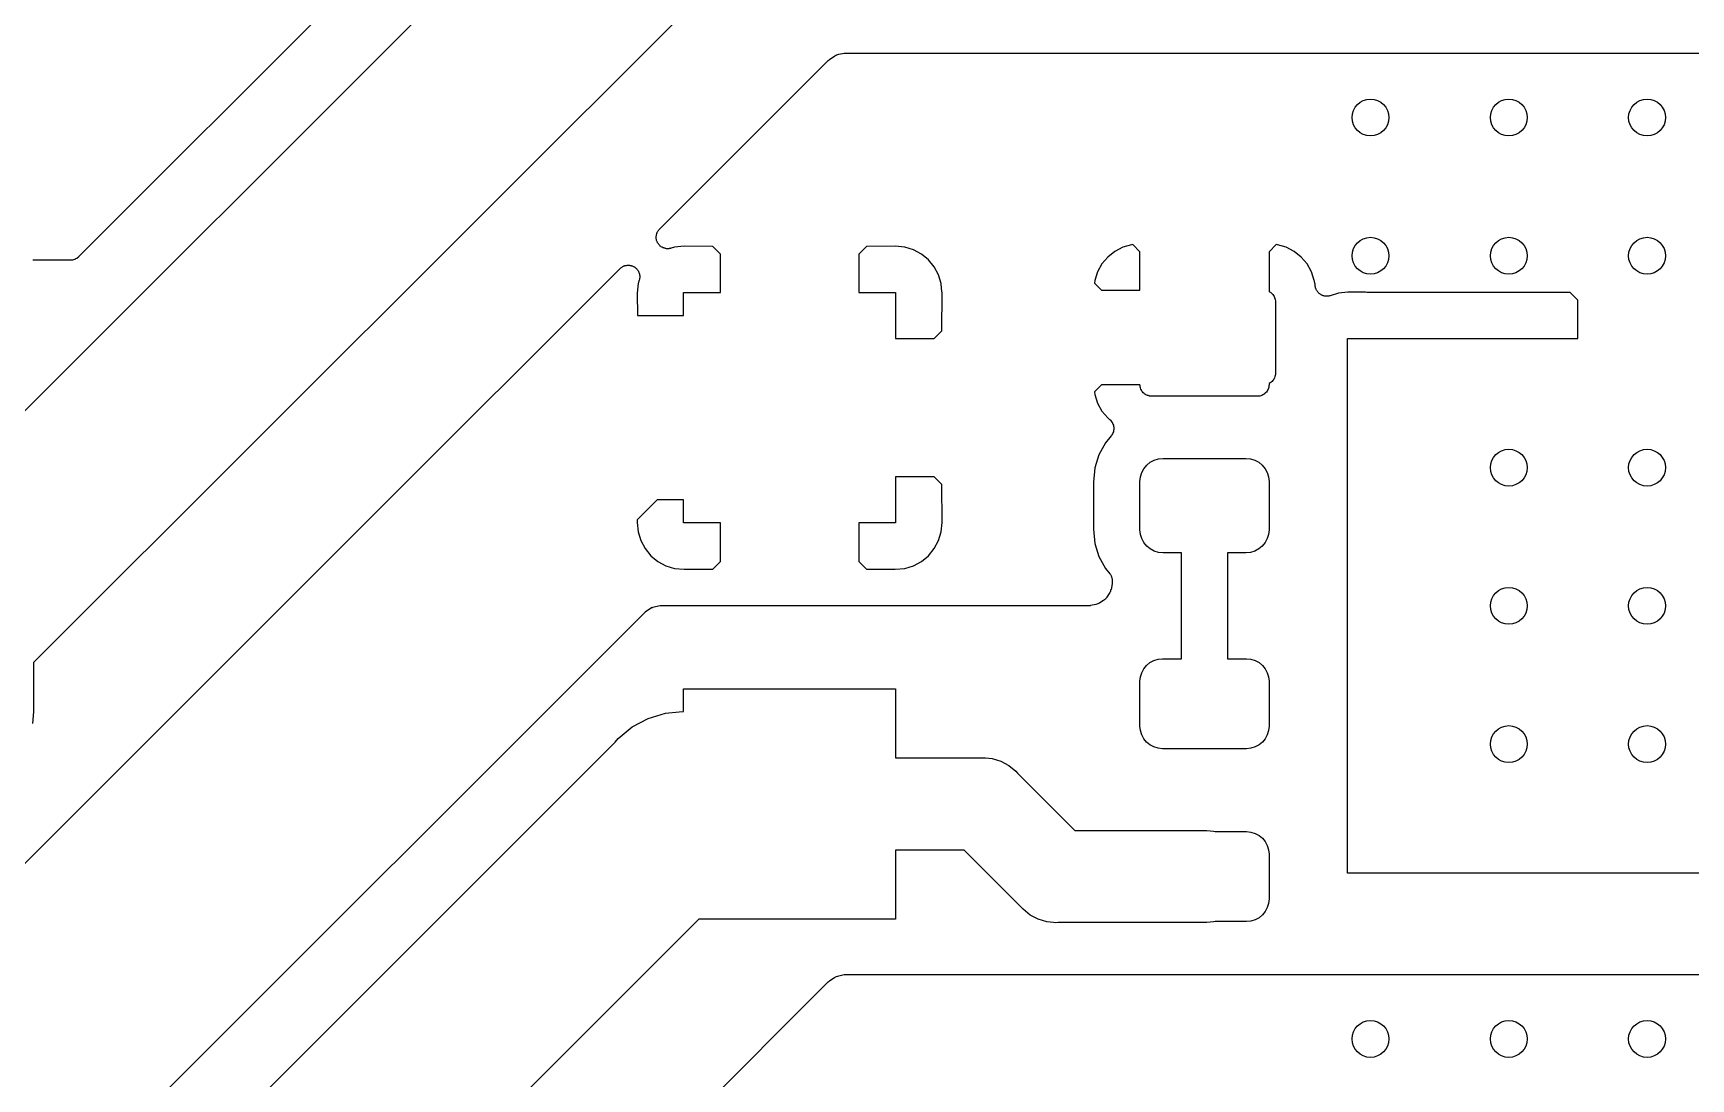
# Model space of a CAD drawing. Extents: x 1.69 to 6.13, y -5.81 to -1.91.
# Drawn here: x 2.138 to 2.845, y -4.415 to -3.968 of the extents above; entities that cross this region are included whole.
import ezdxf

# ---------------------------------------------------------------- set-up
doc = ezdxf.new("R2010")
doc.units = 0
doc.header["$MEASUREMENT"] = 0
doc.layers.add('BLACK', color=7, linetype='CONTINUOUS')

msp = doc.modelspace()

# ---------------------------------------------------------------- linework, layer by layer
at = {"layer": 'BLACK', "linetype": 'CONTINUOUS'}
for p, q in [((2.39852, -3.82195), (2.15695, -4.06352)), ((2.08212, -4.1811), (2.38615, -3.87707)), ((2.42182, -3.95276), (2.1378, -4.23678)), ((2.47784, -3.97899), (2.47981, -3.97767)), ((2.47981, -3.97767), (2.47982, -3.97767)), ((2.47982, -3.97767), (2.47987, -3.97763)), ((2.47982, -3.97767), (2.47982, -3.97767)), ((2.47982, -3.97767), (2.47982, -3.97767)), ((2.47987, -3.97763), (2.48027, -3.97743)), ((2.48027, -3.97743), (2.48067, -3.97721)), ((2.48067, -3.97721), (2.4807, -3.97721)), ((2.4807, -3.97721), (2.48072, -3.97719)), ((2.48072, -3.97719), (2.48116, -3.97707)), ((2.48116, -3.97707), (2.48159, -3.97694)), ((2.48159, -3.97694), (2.48392, -3.97647)), ((2.48392, -3.97647), (2.48398, -3.97646)), ((2.48392, -3.97647), (2.48392, -3.97647)), ((2.48392, -3.97647), (2.48392, -3.97647)), ((2.48392, -3.97647), (2.48392, -3.97647)), ((2.48398, -3.97646), (2.48443, -3.97642)), ((2.48443, -3.97642), (2.48488, -3.97638)), ((2.48488, -3.97638), (2.9818, -3.97638)), ((2.40509, -4.05161), (2.47709, -3.9796)), ((2.47709, -3.9796), (2.47714, -3.97956)), ((2.47714, -3.97956), (2.47749, -3.97928)), ((2.47749, -3.97928), (2.47784, -3.97899)), ((2.40365, -4.05507), (2.40367, -4.05482)), ((2.40367, -4.0553), (2.40365, -4.05507)), ((2.40367, -4.05458), (2.40372, -4.05435)), ((2.40367, -4.05482), (2.40367, -4.05458)), ((2.40367, -4.05554), (2.40367, -4.0553)), ((2.40371, -4.05578), (2.40367, -4.05554)), ((2.40374, -4.05602), (2.40371, -4.05578)), ((2.40372, -4.05435), (2.40374, -4.05411)), ((2.40374, -4.05411), (2.40381, -4.05388)), ((2.4038, -4.05625), (2.40374, -4.05602)), ((2.40381, -4.05388), (2.40386, -4.05364)), ((2.40386, -4.05364), (2.40395, -4.05342)), ((2.40395, -4.05342), (2.40402, -4.05319)), ((2.40402, -4.05319), (2.40414, -4.05298)), ((2.40414, -4.05298), (2.40424, -4.05275)), ((2.40424, -4.05275), (2.40437, -4.05256)), ((2.40437, -4.05256), (2.40448, -4.05235)), ((2.40448, -4.05235), (2.40463, -4.05216)), ((2.40463, -4.05216), (2.40477, -4.05195)), ((2.40477, -4.05195), (2.40494, -4.05179)), ((2.40494, -4.05179), (2.40509, -4.05161)), ((2.40385, -4.05648), (2.4038, -4.05625)), ((2.40394, -4.05671), (2.40385, -4.05648)), ((2.40401, -4.05694), (2.40394, -4.05671)), ((2.40412, -4.05715), (2.40401, -4.05694)), ((2.40421, -4.05737), (2.40412, -4.05715)), ((2.40434, -4.05758), (2.40421, -4.05737)), ((2.40446, -4.05779), (2.40434, -4.05758)), ((2.40461, -4.05798), (2.40446, -4.05779)), ((2.40474, -4.05817), (2.40461, -4.05798)), ((2.40491, -4.05835), (2.40474, -4.05817)), ((2.40506, -4.05854), (2.40491, -4.05835)), ((2.40524, -4.05869), (2.40506, -4.05854)), ((2.40541, -4.05886), (2.40524, -4.05869)), ((2.40561, -4.059), (2.40541, -4.05886)), ((2.4058, -4.05916), (2.40561, -4.059)), ((2.40601, -4.05927), (2.4058, -4.05916)), ((2.4062, -4.0594), (2.40601, -4.05927)), ((2.40643, -4.0595), (2.4062, -4.0594)), ((2.40664, -4.05962), (2.40643, -4.0595)), ((2.40687, -4.05969), (2.40664, -4.05962)), ((2.40709, -4.05978), (2.40687, -4.05969)), ((2.40733, -4.05983), (2.40709, -4.05978)), ((2.40756, -4.0599), (2.40733, -4.05983)), ((2.40779, -4.05993), (2.40756, -4.0599)), ((2.40802, -4.05998), (2.40779, -4.05993)), ((2.40827, -4.05998), (2.40802, -4.05998)), ((2.40852, -4.06001), (2.40827, -4.05998)), ((2.40875, -4.05999), (2.40852, -4.06001)), ((2.40899, -4.05999), (2.40875, -4.05999)), ((2.40923, -4.05994), (2.40899, -4.05999)), ((2.40947, -4.05992), (2.40923, -4.05994)), ((2.4097, -4.05986), (2.40947, -4.05992)), ((2.40993, -4.05981), (2.4097, -4.05986)), ((2.41, -4.05979), (2.40993, -4.05981)), ((2.4115, -4.05934), (2.41, -4.05979)), ((2.41558, -4.05894), (2.4115, -4.05934)), ((2.42782, -4.05904), (2.41558, -4.05894)), ((2.4311, -4.06232), (2.42782, -4.05904)), ((2.4311, -4.07874), (2.4311, -4.06232)), ((2.49344, -4.05904), (2.49016, -4.06232)), ((2.49016, -4.06232), (2.49016, -4.07874)), ((2.50568, -4.05894), (2.49344, -4.05904)), ((2.50976, -4.05934), (2.50568, -4.05894)), ((2.51348, -4.06047), (2.50976, -4.05934)), ((2.51689, -4.06229), (2.51348, -4.06047)), ((2.51989, -4.06475), (2.51689, -4.06229)), ((2.5995, -4.06114), (2.59647, -4.06356)), ((2.60295, -4.05937), (2.5995, -4.06114)), ((2.60669, -4.05829), (2.60295, -4.05937)), ((2.60715, -4.05825), (2.60669, -4.05829)), ((2.61024, -4.06134), (2.60715, -4.05825)), ((2.61024, -4.07776), (2.61024, -4.06134)), ((2.66844, -4.05825), (2.66535, -4.06134)), ((2.66535, -4.06134), (2.66535, -4.07828)), ((2.6689, -4.05829), (2.66844, -4.05825)), ((2.67264, -4.05937), (2.6689, -4.05829)), ((2.67609, -4.06114), (2.67264, -4.05937)), ((2.67912, -4.06356), (2.67609, -4.06114)), ((2.15347, -4.06496), (2.13741, -4.06496)), ((2.15393, -4.06492), (2.15347, -4.06496)), ((2.15438, -4.06488), (2.15393, -4.06492)), ((2.1544, -4.06487), (2.15438, -4.06488)), ((2.15443, -4.06487), (2.1544, -4.06487)), ((2.15486, -4.06474), (2.15443, -4.06487)), ((2.1553, -4.06461), (2.15486, -4.06474)), ((2.15532, -4.0646), (2.1553, -4.06461)), ((2.15535, -4.06459), (2.15532, -4.0646)), ((2.15575, -4.06438), (2.15535, -4.06459)), ((2.15615, -4.06417), (2.15575, -4.06438)), ((2.15617, -4.06415), (2.15615, -4.06417)), ((2.1562, -4.06414), (2.15617, -4.06415)), ((2.15655, -4.06385), (2.1562, -4.06414)), ((2.1569, -4.06357), (2.15655, -4.06385)), ((2.15694, -4.06353), (2.1569, -4.06357)), ((2.15695, -4.06352), (2.15694, -4.06353)), ((2.15694, -4.06353), (2.15694, -4.06353)), ((2.15694, -4.06353), (2.15694, -4.06353)), ((2.28301, -4.17368), (2.38822, -4.06847)), ((2.38822, -4.06847), (2.38827, -4.06842)), ((2.38827, -4.06842), (2.38845, -4.06828)), ((2.38845, -4.06828), (2.38862, -4.06811)), ((2.38862, -4.06811), (2.38883, -4.06798)), ((2.38883, -4.06798), (2.38902, -4.06783)), ((2.38902, -4.06783), (2.38923, -4.06772)), ((2.38923, -4.06772), (2.38943, -4.06759)), ((2.38943, -4.06759), (2.38965, -4.0675)), ((2.38965, -4.0675), (2.38987, -4.06738)), ((2.38987, -4.06738), (2.3901, -4.06732)), ((2.3901, -4.06732), (2.39032, -4.06723)), ((2.39032, -4.06723), (2.39056, -4.06718)), ((2.39056, -4.06718), (2.39079, -4.06712)), ((2.39079, -4.06712), (2.39103, -4.0671)), ((2.39103, -4.0671), (2.39126, -4.06705)), ((2.39126, -4.06705), (2.39151, -4.06705)), ((2.39151, -4.06705), (2.39175, -4.06703)), ((2.39175, -4.06703), (2.39199, -4.06706)), ((2.39199, -4.06706), (2.39222, -4.06706)), ((2.39222, -4.06706), (2.39246, -4.06711)), ((2.39246, -4.06711), (2.39271, -4.06714)), ((2.39271, -4.06714), (2.39293, -4.06721)), ((2.39293, -4.06721), (2.39316, -4.06725)), ((2.39316, -4.06725), (2.39339, -4.06735)), ((2.39339, -4.06735), (2.39362, -4.06742)), ((2.39362, -4.06742), (2.39383, -4.06754)), ((2.39383, -4.06754), (2.39405, -4.06763)), ((2.39405, -4.06763), (2.39425, -4.06776)), ((2.39425, -4.06776), (2.39447, -4.06788)), ((2.39447, -4.06788), (2.39465, -4.06803)), ((2.39465, -4.06803), (2.39484, -4.06817)), ((2.39484, -4.06817), (2.39501, -4.06834)), ((2.39501, -4.06834), (2.3952, -4.0685)), ((2.3952, -4.0685), (2.39535, -4.06868)), ((2.39535, -4.06868), (2.39552, -4.06885)), ((2.39552, -4.06885), (2.39565, -4.06905)), ((2.39565, -4.06905), (2.39581, -4.06924)), ((2.39581, -4.06924), (2.39592, -4.06945)), ((2.39592, -4.06945), (2.39605, -4.06965)), ((2.39605, -4.06965), (2.39614, -4.06988)), ((2.39614, -4.06988), (2.39626, -4.07009)), ((2.39626, -4.07009), (2.39632, -4.07032)), ((2.52235, -4.06775), (2.51989, -4.06475)), ((2.52418, -4.07117), (2.52235, -4.06775)), ((2.59208, -4.06991), (2.5909, -4.07359)), ((2.59396, -4.06651), (2.59208, -4.06991)), ((2.59647, -4.06356), (2.59396, -4.06651)), ((2.68163, -4.06651), (2.67912, -4.06356)), ((2.68351, -4.06991), (2.68163, -4.06651)), ((2.68469, -4.07359), (2.68351, -4.06991)), ((2.39595, -4.07488), (2.39555, -4.07897)), ((2.39641, -4.07338), (2.39595, -4.07488)), ((2.39632, -4.07032), (2.39641, -4.07054)), ((2.39641, -4.07054), (2.39646, -4.07078)), ((2.39646, -4.07315), (2.39641, -4.07338)), ((2.39646, -4.07078), (2.39653, -4.07101)), ((2.39652, -4.07293), (2.39646, -4.07315)), ((2.39655, -4.07268), (2.39652, -4.07293)), ((2.39653, -4.07101), (2.39655, -4.07125)), ((2.39655, -4.07125), (2.3966, -4.07148)), ((2.3966, -4.07244), (2.39655, -4.07268)), ((2.3966, -4.07148), (2.3966, -4.07172)), ((2.3966, -4.07172), (2.39662, -4.07197)), ((2.39662, -4.07197), (2.3966, -4.0722)), ((2.3966, -4.0722), (2.3966, -4.07244)), ((2.52531, -4.07488), (2.52418, -4.07117)), ((2.52552, -4.07701), (2.52531, -4.07488)), ((2.52571, -4.07897), (2.52552, -4.07701)), ((2.5909, -4.07359), (2.59078, -4.07471)), ((2.59078, -4.07471), (2.59382, -4.07776)), ((2.68472, -4.07386), (2.68469, -4.07359)), ((2.68476, -4.07405), (2.68472, -4.07386)), ((2.68478, -4.07425), (2.68476, -4.07405)), ((2.68486, -4.07452), (2.68478, -4.07425)), ((2.68492, -4.0748), (2.68486, -4.07452)), ((2.68499, -4.07498), (2.68492, -4.0748)), ((2.68504, -4.07514), (2.68499, -4.07498)), ((2.68504, -4.0754), (2.68504, -4.07514)), ((2.68506, -4.07562), (2.68504, -4.0754)), ((2.68506, -4.07585), (2.68506, -4.07562)), ((2.68511, -4.0761), (2.68506, -4.07585)), ((2.68513, -4.07635), (2.68511, -4.0761)), ((2.6852, -4.07657), (2.68513, -4.07635)), ((2.68524, -4.07679), (2.6852, -4.07657)), ((2.68534, -4.07703), (2.68524, -4.07679)), ((2.68541, -4.07727), (2.68534, -4.07703)), ((2.68552, -4.07747), (2.68541, -4.07727)), ((2.39555, -4.07897), (2.39561, -4.08858)), ((2.41535, -4.08858), (2.41535, -4.07874)), ((2.41535, -4.07874), (2.4311, -4.07874)), ((2.49016, -4.07874), (2.50591, -4.07874)), ((2.50591, -4.07874), (2.50591, -4.09843)), ((2.5256, -4.09514), (2.52571, -4.07897)), ((2.59382, -4.07776), (2.61024, -4.07776)), ((2.66535, -4.07828), (2.66553, -4.07838)), ((2.66553, -4.07838), (2.66594, -4.0786)), ((2.66594, -4.0786), (2.66595, -4.07861)), ((2.66595, -4.07861), (2.66597, -4.07862)), ((2.66597, -4.07862), (2.66632, -4.07891)), ((2.66632, -4.07891), (2.66668, -4.07921)), ((2.66668, -4.07921), (2.66669, -4.07922)), ((2.66669, -4.07922), (2.66671, -4.07923)), ((2.66671, -4.07923), (2.667, -4.0796)), ((2.667, -4.0796), (2.66729, -4.07995)), ((2.66729, -4.07995), (2.6673, -4.07997)), ((2.6673, -4.07997), (2.66731, -4.07998)), ((2.66731, -4.07998), (2.66752, -4.08039)), ((2.66752, -4.08039), (2.66774, -4.0808)), ((2.66774, -4.0808), (2.66774, -4.08082)), ((2.66774, -4.08082), (2.66775, -4.08083)), ((2.66775, -4.08083), (2.66788, -4.08128)), ((2.66788, -4.08128), (2.66802, -4.08172)), ((2.66802, -4.08172), (2.66802, -4.08174)), ((2.66802, -4.08174), (2.66802, -4.08176)), ((2.66802, -4.08176), (2.66807, -4.08222)), ((2.66807, -4.08222), (2.66811, -4.08268)), ((2.66811, -4.08268), (2.66811, -4.11319)), ((2.6856, -4.07768), (2.68552, -4.07747)), ((2.68574, -4.0779), (2.6856, -4.07768)), ((2.68586, -4.07812), (2.68574, -4.0779)), ((2.686, -4.0783), (2.68586, -4.07812)), ((2.68613, -4.07849), (2.686, -4.0783)), ((2.68631, -4.07867), (2.68613, -4.07849)), ((2.68647, -4.07887), (2.68631, -4.07867)), ((2.68664, -4.07901), (2.68647, -4.07887)), ((2.6868, -4.07917), (2.68664, -4.07901)), ((2.68701, -4.07932), (2.6868, -4.07917)), ((2.68721, -4.07948), (2.68701, -4.07932)), ((2.68741, -4.07959), (2.68721, -4.07948)), ((2.6876, -4.07971), (2.68741, -4.07959)), ((2.68783, -4.07981), (2.6876, -4.07971)), ((2.68805, -4.07994), (2.68783, -4.07981)), ((2.68827, -4.08), (2.68805, -4.07994)), ((2.68848, -4.08009), (2.68827, -4.08)), ((2.68873, -4.08014), (2.68848, -4.08009)), ((2.68897, -4.08022), (2.68873, -4.08014)), ((2.6892, -4.08024), (2.68897, -4.08022)), ((2.68942, -4.08029), (2.6892, -4.08024)), ((2.68967, -4.08029), (2.68942, -4.08029)), ((2.68993, -4.08032), (2.68967, -4.08029)), ((2.69015, -4.0803), (2.68993, -4.08032)), ((2.69038, -4.0803), (2.69015, -4.0803)), ((2.69063, -4.08026), (2.69038, -4.0803)), ((2.69088, -4.08023), (2.69063, -4.08026)), ((2.6911, -4.08017), (2.69088, -4.08023)), ((2.69132, -4.08013), (2.6911, -4.08017)), ((2.69139, -4.08011), (2.69132, -4.08013)), ((2.69496, -4.07902), (2.69139, -4.08011)), ((2.69906, -4.07862), (2.69496, -4.07902)), ((2.70656, -4.07863), (2.69906, -4.07862)), ((2.70711, -4.07874), (2.70656, -4.07863)), ((2.71021, -4.07874), (2.70711, -4.07874)), ((2.71074, -4.07864), (2.71021, -4.07874)), ((2.76598, -4.0787), (2.71074, -4.07864)), ((2.76617, -4.07874), (2.76598, -4.0787)), ((2.76927, -4.07874), (2.76617, -4.07874)), ((2.76943, -4.07871), (2.76927, -4.07874)), ((2.79397, -4.07874), (2.76943, -4.07871)), ((2.79724, -4.08201), (2.79397, -4.07874)), ((2.79724, -4.09843), (2.79724, -4.08201)), ((2.39561, -4.08858), (2.41535, -4.08858)), ((2.50591, -4.09843), (2.52232, -4.09843)), ((2.52232, -4.09843), (2.5256, -4.09514)), ((2.69882, -4.32677), (2.69882, -4.09843)), ((2.69882, -4.09843), (2.79724, -4.09843)), ((2.59382, -4.11811), (2.59078, -4.12115)), ((2.61024, -4.11811), (2.59382, -4.11811)), ((2.61028, -4.11857), (2.61024, -4.11811)), ((2.61032, -4.11903), (2.61028, -4.11857)), ((2.61033, -4.11905), (2.61032, -4.11903)), ((2.61033, -4.11907), (2.61033, -4.11905)), ((2.61046, -4.11951), (2.61033, -4.11907)), ((2.61059, -4.11995), (2.61046, -4.11951)), ((2.66511, -4.11957), (2.66497, -4.12002)), ((2.66525, -4.11913), (2.66511, -4.11957)), ((2.6653, -4.11864), (2.66525, -4.1191)), ((2.66525, -4.1191), (2.66525, -4.11912)), ((2.66525, -4.11912), (2.66525, -4.11913)), ((2.66535, -4.11818), (2.6653, -4.11864)), ((2.66547, -4.11752), (2.66535, -4.11758)), ((2.66535, -4.11758), (2.66535, -4.11811)), ((2.66535, -4.11811), (2.66535, -4.11814)), ((2.66535, -4.11814), (2.66535, -4.11814)), ((2.66535, -4.11814), (2.66535, -4.11815)), ((2.66535, -4.11815), (2.66535, -4.11818)), ((2.66588, -4.11731), (2.66547, -4.11752)), ((2.6659, -4.1173), (2.66588, -4.11731)), ((2.66591, -4.11729), (2.6659, -4.1173)), ((2.66627, -4.117), (2.66591, -4.11729)), ((2.66663, -4.11671), (2.66627, -4.117)), ((2.66664, -4.11669), (2.66663, -4.11671)), ((2.66666, -4.11668), (2.66664, -4.11669)), ((2.66695, -4.11632), (2.66666, -4.11668)), ((2.66725, -4.11597), (2.66695, -4.11632)), ((2.66726, -4.11595), (2.66725, -4.11597)), ((2.66727, -4.11594), (2.66726, -4.11595)), ((2.66749, -4.11553), (2.66727, -4.11594)), ((2.66771, -4.11513), (2.66749, -4.11553)), ((2.66772, -4.11511), (2.66771, -4.11513)), ((2.66773, -4.1151), (2.66772, -4.11511)), ((2.66786, -4.11465), (2.66773, -4.1151)), ((2.668, -4.11421), (2.66786, -4.11465)), ((2.66801, -4.11418), (2.668, -4.1142)), ((2.668, -4.1142), (2.668, -4.11421)), ((2.66806, -4.11372), (2.66801, -4.11418)), ((2.66811, -4.11326), (2.66806, -4.11372)), ((2.66811, -4.11319), (2.66811, -4.11322)), ((2.66811, -4.11322), (2.66811, -4.11322)), ((2.66811, -4.11322), (2.66811, -4.11322)), ((2.66811, -4.11322), (2.66811, -4.11326)), ((2.59078, -4.12115), (2.5909, -4.12228)), ((2.5909, -4.12228), (2.59208, -4.12596)), ((2.59208, -4.12596), (2.59396, -4.12935)), ((2.6106, -4.11997), (2.61059, -4.11995)), ((2.61061, -4.11999), (2.6106, -4.11997)), ((2.61082, -4.12039), (2.61061, -4.11999)), ((2.61104, -4.1208), (2.61082, -4.12039)), ((2.61105, -4.12082), (2.61104, -4.1208)), ((2.61106, -4.12083), (2.61105, -4.12082)), ((2.61135, -4.12119), (2.61106, -4.12083)), ((2.61164, -4.12155), (2.61135, -4.12119)), ((2.61165, -4.12156), (2.61164, -4.12155)), ((2.61167, -4.12158), (2.61165, -4.12156)), ((2.61202, -4.12187), (2.61167, -4.12158)), ((2.61238, -4.12217), (2.61202, -4.12187)), ((2.61239, -4.12218), (2.61238, -4.12217)), ((2.61241, -4.12219), (2.61239, -4.12218)), ((2.61281, -4.12241), (2.61241, -4.12219)), ((2.61322, -4.12263), (2.61281, -4.12241)), ((2.61324, -4.12264), (2.61322, -4.12263)), ((2.61325, -4.12265), (2.61324, -4.12264)), ((2.61369, -4.12278), (2.61325, -4.12265)), ((2.61413, -4.12292), (2.61369, -4.12278)), ((2.61415, -4.12293), (2.61413, -4.12292)), ((2.61417, -4.12293), (2.61415, -4.12293)), ((2.61463, -4.12298), (2.61417, -4.12293)), ((2.61509, -4.12303), (2.61463, -4.12298)), ((2.61512, -4.12303), (2.61509, -4.12303)), ((2.61516, -4.12303), (2.61512, -4.12303)), ((2.61512, -4.12303), (2.61512, -4.12303)), ((2.61512, -4.12303), (2.61512, -4.12303)), ((2.66043, -4.12303), (2.61516, -4.12303)), ((2.66089, -4.12299), (2.66043, -4.12303)), ((2.66136, -4.12294), (2.66089, -4.12299)), ((2.66137, -4.12294), (2.66136, -4.12294)), ((2.66139, -4.12294), (2.66137, -4.12294)), ((2.66183, -4.1228), (2.66139, -4.12294)), ((2.66228, -4.12267), (2.66183, -4.1228)), ((2.66229, -4.12267), (2.66228, -4.12267)), ((2.66231, -4.12266), (2.66229, -4.12267)), ((2.66272, -4.12244), (2.66231, -4.12266)), ((2.66313, -4.12223), (2.66272, -4.12244)), ((2.66314, -4.12222), (2.66313, -4.12223)), ((2.66316, -4.12221), (2.66314, -4.12222)), ((2.66351, -4.12192), (2.66316, -4.12221)), ((2.66388, -4.12163), (2.66351, -4.12192)), ((2.66389, -4.12161), (2.66388, -4.12163)), ((2.6639, -4.1216), (2.66389, -4.12161)), ((2.6642, -4.12125), (2.6639, -4.1216)), ((2.66449, -4.12089), (2.6642, -4.12125)), ((2.6645, -4.12088), (2.66449, -4.12089)), ((2.66451, -4.12086), (2.6645, -4.12088)), ((2.66473, -4.12045), (2.66451, -4.12086)), ((2.66496, -4.12005), (2.66473, -4.12045)), ((2.66497, -4.12002), (2.66496, -4.12003)), ((2.66496, -4.12003), (2.66496, -4.12005)), ((2.59396, -4.12935), (2.59647, -4.13231)), ((2.59647, -4.13231), (2.59724, -4.13293)), ((2.59724, -4.13293), (2.5973, -4.13297)), ((2.5973, -4.13297), (2.59731, -4.13299)), ((2.59731, -4.13299), (2.59733, -4.133)), ((2.59733, -4.133), (2.59765, -4.13332)), ((2.59765, -4.13332), (2.59798, -4.13365)), ((2.59798, -4.13365), (2.59799, -4.13367)), ((2.59799, -4.13367), (2.598, -4.13368)), ((2.598, -4.13368), (2.59826, -4.13406)), ((2.59798, -4.1399), (2.59545, -4.14299)), ((2.598, -4.13988), (2.59798, -4.1399)), ((2.59801, -4.13987), (2.598, -4.13988)), ((2.59826, -4.13948), (2.59801, -4.13987)), ((2.59826, -4.13406), (2.59851, -4.13445)), ((2.59852, -4.1391), (2.59826, -4.13948)), ((2.59851, -4.13445), (2.59852, -4.13447)), ((2.59852, -4.13447), (2.59853, -4.13448)), ((2.59853, -4.13908), (2.59852, -4.1391)), ((2.59853, -4.13448), (2.5987, -4.1349)), ((2.59854, -4.13907), (2.59853, -4.13908)), ((2.59871, -4.13864), (2.59854, -4.13907)), ((2.5987, -4.1349), (2.59888, -4.13533)), ((2.59889, -4.13822), (2.59871, -4.13864)), ((2.59888, -4.13533), (2.59889, -4.13535)), ((2.59889, -4.13535), (2.5989, -4.13537)), ((2.5989, -4.13818), (2.59889, -4.1382)), ((2.59889, -4.1382), (2.59889, -4.13822)), ((2.5989, -4.13537), (2.59898, -4.13582)), ((2.59899, -4.13772), (2.5989, -4.13818)), ((2.59898, -4.13582), (2.59907, -4.13627)), ((2.59908, -4.13727), (2.59899, -4.13772)), ((2.59907, -4.13627), (2.59907, -4.13629)), ((2.59907, -4.13629), (2.59908, -4.13631)), ((2.59908, -4.13631), (2.59908, -4.13677)), ((2.59908, -4.13677), (2.59908, -4.13723)), ((2.59908, -4.13723), (2.59908, -4.13725)), ((2.59908, -4.13725), (2.59908, -4.13727)), ((2.59545, -4.14299), (2.59271, -4.14811)), ((2.59103, -4.15367), (2.59043, -4.15969)), ((2.59271, -4.14811), (2.59103, -4.15367)), ((2.61099, -4.15568), (2.61189, -4.15398)), ((2.61189, -4.15398), (2.61312, -4.15249)), ((2.61312, -4.15249), (2.61461, -4.15127)), ((2.61461, -4.15127), (2.61631, -4.15036)), ((2.61631, -4.15036), (2.61816, -4.1498)), ((2.61816, -4.1498), (2.62008, -4.14961)), ((2.62008, -4.14961), (2.65551, -4.14961)), ((2.65551, -4.14961), (2.65743, -4.1498)), ((2.65743, -4.1498), (2.65928, -4.15036)), ((2.65928, -4.15036), (2.66098, -4.15127)), ((2.66098, -4.15127), (2.66247, -4.15249)), ((2.66247, -4.15249), (2.6637, -4.15398)), ((2.6637, -4.15398), (2.66461, -4.15568)), ((2.50591, -4.15748), (2.50591, -4.17717)), ((2.52232, -4.15748), (2.50591, -4.15748)), ((2.5256, -4.16076), (2.52232, -4.15748)), ((2.52571, -4.17694), (2.5256, -4.16076)), ((2.59043, -4.15969), (2.59043, -4.17988)), ((2.61024, -4.15945), (2.61043, -4.15753)), ((2.61024, -4.18012), (2.61024, -4.15945)), ((2.61043, -4.15753), (2.61099, -4.15568)), ((2.66461, -4.15568), (2.66517, -4.15753)), ((2.66517, -4.15753), (2.66535, -4.15945)), ((2.66535, -4.15945), (2.66535, -4.18012)), ((2.4041, -4.16732), (2.39556, -4.17587)), ((2.41535, -4.16732), (2.4041, -4.16732)), ((2.41535, -4.17717), (2.41535, -4.16732)), ((2.12904, -4.32765), (2.28301, -4.17369)), ((2.28301, -4.17369), (2.28301, -4.17368)), ((2.39556, -4.17587), (2.39555, -4.17694)), ((2.39555, -4.17694), (2.39595, -4.18102)), ((2.39595, -4.18102), (2.39708, -4.18473)), ((2.4311, -4.17717), (2.41535, -4.17717)), ((2.4311, -4.19358), (2.4311, -4.17717)), ((2.50591, -4.17717), (2.49016, -4.17717)), ((2.49016, -4.17717), (2.49016, -4.19358)), ((2.52418, -4.18473), (2.52531, -4.18102)), ((2.52531, -4.18102), (2.52571, -4.17694)), ((2.59043, -4.17988), (2.59103, -4.1859)), ((2.61043, -4.18204), (2.61024, -4.18012)), ((2.61099, -4.18388), (2.61043, -4.18204)), ((2.66517, -4.18204), (2.66461, -4.18388)), ((2.66535, -4.18012), (2.66517, -4.18204)), ((2.39708, -4.18473), (2.39891, -4.18815)), ((2.39891, -4.18815), (2.40137, -4.19115)), ((2.51989, -4.19115), (2.52235, -4.18815)), ((2.52235, -4.18815), (2.52418, -4.18473)), ((2.59103, -4.1859), (2.59271, -4.19145)), ((2.61189, -4.18559), (2.61099, -4.18388)), ((2.61312, -4.18708), (2.61189, -4.18559)), ((2.61461, -4.1883), (2.61312, -4.18708)), ((2.61631, -4.18921), (2.61461, -4.1883)), ((2.61816, -4.18977), (2.61631, -4.18921)), ((2.62008, -4.18996), (2.61816, -4.18977)), ((2.62795, -4.18996), (2.62008, -4.18996)), ((2.62795, -4.23524), (2.62795, -4.18996)), ((2.65551, -4.18996), (2.64764, -4.18996)), ((2.64764, -4.18996), (2.64764, -4.23524)), ((2.65743, -4.18977), (2.65551, -4.18996)), ((2.65928, -4.18921), (2.65743, -4.18977)), ((2.66098, -4.1883), (2.65928, -4.18921)), ((2.66247, -4.18708), (2.66098, -4.1883)), ((2.6637, -4.18559), (2.66247, -4.18708)), ((2.66461, -4.18388), (2.6637, -4.18559)), ((2.40137, -4.19115), (2.40436, -4.19361)), ((2.40436, -4.19361), (2.40778, -4.19544)), ((2.40778, -4.19544), (2.4115, -4.19657)), ((2.4115, -4.19657), (2.41558, -4.19697)), ((2.41558, -4.19697), (2.42782, -4.19687)), ((2.42782, -4.19687), (2.4311, -4.19358)), ((2.49016, -4.19358), (2.49344, -4.19687)), ((2.49344, -4.19687), (2.50568, -4.19697)), ((2.50568, -4.19697), (2.50976, -4.19657)), ((2.50976, -4.19657), (2.51348, -4.19544)), ((2.51348, -4.19544), (2.51689, -4.19361)), ((2.51689, -4.19361), (2.51989, -4.19115)), ((2.59271, -4.19145), (2.59545, -4.19658)), ((2.59545, -4.19658), (2.59731, -4.19884)), ((2.59731, -4.19884), (2.59735, -4.1989)), ((2.59735, -4.1989), (2.59747, -4.19907)), ((2.59747, -4.19907), (2.5976, -4.19924)), ((2.5976, -4.19924), (2.59773, -4.19948)), ((2.59773, -4.19948), (2.59787, -4.1997)), ((2.59787, -4.1997), (2.59795, -4.1999)), ((2.59833, -4.20323), (2.59787, -4.20556)), ((2.59795, -4.1999), (2.59805, -4.20009)), ((2.59805, -4.20009), (2.59813, -4.20034)), ((2.59813, -4.20034), (2.59823, -4.20059)), ((2.59823, -4.20059), (2.59827, -4.2008)), ((2.59827, -4.2008), (2.59833, -4.20101)), ((2.59833, -4.20101), (2.59836, -4.20127)), ((2.59837, -4.20279), (2.59833, -4.20323)), ((2.59836, -4.20127), (2.59841, -4.20154)), ((2.59842, -4.20234), (2.59837, -4.20279)), ((2.59841, -4.20154), (2.5984, -4.20175)), ((2.5984, -4.20175), (2.59843, -4.20196)), ((2.59843, -4.20228), (2.59842, -4.20234)), ((2.59843, -4.20196), (2.59843, -4.20227)), ((2.59843, -4.20227), (2.59843, -4.20228)), ((2.59843, -4.20228), (2.59843, -4.20228)), ((2.59843, -4.20228), (2.59843, -4.20228)), ((2.59225, -4.21178), (2.59182, -4.21191)), ((2.59228, -4.21177), (2.59225, -4.21178)), ((2.59231, -4.21176), (2.59228, -4.21177)), ((2.59271, -4.21155), (2.59231, -4.21176)), ((2.59311, -4.21134), (2.59271, -4.21155)), ((2.59316, -4.21131), (2.59311, -4.21134)), ((2.59473, -4.21026), (2.59316, -4.21131)), ((2.59316, -4.21131), (2.59316, -4.21131)), ((2.59316, -4.21131), (2.59316, -4.21131)), ((2.59316, -4.21131), (2.59316, -4.21131)), ((2.59508, -4.20997), (2.59473, -4.21026)), ((2.59543, -4.20969), (2.59508, -4.20997)), ((2.59545, -4.20967), (2.59543, -4.20969)), ((2.59547, -4.20965), (2.59545, -4.20967)), ((2.59576, -4.2093), (2.59547, -4.20965)), ((2.59605, -4.20896), (2.59576, -4.2093)), ((2.59608, -4.20891), (2.59605, -4.20896)), ((2.59609, -4.2089), (2.59608, -4.20891)), ((2.59608, -4.20891), (2.59608, -4.20891)), ((2.59608, -4.20891), (2.59608, -4.20891)), ((2.59713, -4.20734), (2.59609, -4.2089)), ((2.59734, -4.20694), (2.59713, -4.20734)), ((2.59756, -4.20654), (2.59734, -4.20694)), ((2.59757, -4.20652), (2.59756, -4.20654)), ((2.59759, -4.20649), (2.59757, -4.20652)), ((2.59772, -4.20606), (2.59759, -4.20649)), ((2.59785, -4.20563), (2.59772, -4.20606)), ((2.59787, -4.20557), (2.59785, -4.20563)), ((2.59787, -4.20556), (2.59787, -4.20557)), ((2.59787, -4.20557), (2.59787, -4.20557)), ((2.59787, -4.20557), (2.59787, -4.20557)), ((2.39852, -4.21565), (2.15695, -4.45722)), ((2.39889, -4.21535), (2.39852, -4.21565)), ((2.40168, -4.21348), (2.39889, -4.21535)), ((2.40189, -4.21337), (2.40168, -4.21348)), ((2.40212, -4.2133), (2.40189, -4.21337)), ((2.40541, -4.21265), (2.40212, -4.2133)), ((2.40589, -4.2126), (2.40541, -4.21265)), ((2.5881, -4.2126), (2.40589, -4.2126)), ((2.58854, -4.21255), (2.5881, -4.2126)), ((2.58899, -4.21252), (2.58854, -4.21255)), ((2.58905, -4.2125), (2.58899, -4.21252)), ((2.58906, -4.2125), (2.58905, -4.2125)), ((2.58905, -4.2125), (2.58905, -4.2125)), ((2.58905, -4.2125), (2.58905, -4.2125)), ((2.59139, -4.21204), (2.58906, -4.2125)), ((2.59182, -4.21191), (2.59139, -4.21204)), ((2.1378, -4.23678), (2.1378, -4.25787)), ((2.61097, -4.24116), (2.61185, -4.2395)), ((2.61185, -4.2395), (2.61305, -4.23805)), ((2.61305, -4.23805), (2.6145, -4.23685)), ((2.6145, -4.23685), (2.61616, -4.23597)), ((2.61616, -4.23597), (2.61796, -4.23542)), ((2.61796, -4.23542), (2.61983, -4.23524)), ((2.61983, -4.23524), (2.62795, -4.23524)), ((2.64764, -4.23524), (2.65576, -4.23524)), ((2.65576, -4.23524), (2.65763, -4.23542)), ((2.65763, -4.23542), (2.65943, -4.23597)), ((2.65943, -4.23597), (2.66109, -4.23685)), ((2.66109, -4.23685), (2.66254, -4.23805)), ((2.66254, -4.23805), (2.66374, -4.2395)), ((2.66374, -4.2395), (2.66462, -4.24116)), ((2.61024, -4.24483), (2.61042, -4.24296)), ((2.61024, -4.26403), (2.61024, -4.24483)), ((2.61042, -4.24296), (2.61097, -4.24116)), ((2.66462, -4.24116), (2.66517, -4.24296)), ((2.66517, -4.24296), (2.66535, -4.24483)), ((2.66535, -4.24483), (2.66535, -4.26403)), ((2.41535, -4.25768), (2.41535, -4.24803)), ((2.41535, -4.24803), (2.50591, -4.24803)), ((2.50591, -4.24803), (2.50591, -4.27756)), ((2.1378, -4.25787), (2.1373, -4.26287)), ((2.39338, -4.26435), (2.40022, -4.26069)), ((2.40022, -4.26069), (2.40764, -4.25844)), ((2.40764, -4.25844), (2.41342, -4.25787)), ((2.41342, -4.25787), (2.41535, -4.25768)), ((2.41342, -4.25787), (2.41342, -4.25787)), ((2.41535, -4.25768), (2.41535, -4.25768)), ((2.38738, -4.26927), (2.39338, -4.26435)), ((2.61042, -4.2659), (2.61024, -4.26403)), ((2.61097, -4.2677), (2.61042, -4.2659)), ((2.61185, -4.26936), (2.61097, -4.2677)), ((2.66462, -4.2677), (2.66374, -4.26936)), ((2.66517, -4.2659), (2.66462, -4.2677)), ((2.66535, -4.26403), (2.66517, -4.2659)), ((2.08212, -4.5748), (2.38615, -4.27077)), ((2.38615, -4.27077), (2.38738, -4.26927)), ((2.61305, -4.27081), (2.61185, -4.26936)), ((2.6145, -4.272), (2.61305, -4.27081)), ((2.61616, -4.27289), (2.6145, -4.272)), ((2.61796, -4.27344), (2.61616, -4.27289)), ((2.61983, -4.27362), (2.61796, -4.27344)), ((2.65576, -4.27362), (2.61983, -4.27362)), ((2.65763, -4.27344), (2.65576, -4.27362)), ((2.65943, -4.27289), (2.65763, -4.27344)), ((2.66109, -4.272), (2.65943, -4.27289)), ((2.66254, -4.27081), (2.66109, -4.272)), ((2.66374, -4.26936), (2.66254, -4.27081)), ((2.50591, -4.27756), (2.54234, -4.27756)), ((2.54234, -4.27756), (2.54331, -4.27746)), ((2.54331, -4.27746), (2.54427, -4.27756)), ((2.54427, -4.27756), (2.54717, -4.27784)), ((2.54717, -4.27784), (2.55088, -4.27897)), ((2.55088, -4.27897), (2.5543, -4.2808)), ((2.5543, -4.2808), (2.55729, -4.28326)), ((2.55729, -4.28326), (2.55791, -4.28401)), ((2.55791, -4.28401), (2.58246, -4.30856)), ((2.58246, -4.30856), (2.63876, -4.30856)), ((2.63876, -4.30856), (2.64165, -4.30885)), ((2.64165, -4.30885), (2.64234, -4.30906)), ((2.64234, -4.30906), (2.65576, -4.30906)), ((2.65576, -4.30906), (2.65763, -4.30924)), ((2.65763, -4.30924), (2.65943, -4.30979)), ((2.65943, -4.30979), (2.66109, -4.31067)), ((2.66109, -4.31067), (2.66254, -4.31187)), ((2.53515, -4.31693), (2.50591, -4.31693)), ((2.50591, -4.31693), (2.50591, -4.34646)), ((2.55971, -4.34148), (2.53515, -4.31693)), ((2.66254, -4.31187), (2.66374, -4.31332)), ((2.66374, -4.31332), (2.66462, -4.31498)), ((2.66462, -4.31498), (2.66517, -4.31678)), ((2.66517, -4.31678), (2.66535, -4.31865)), ((2.66535, -4.31865), (2.66535, -4.33784)), ((2.95472, -4.32677), (2.69882, -4.32677)), ((2.66535, -4.33784), (2.66517, -4.33972)), ((2.56032, -4.34223), (2.55971, -4.34148)), ((2.56332, -4.34469), (2.56032, -4.34223)), ((2.56674, -4.34652), (2.56332, -4.34469)), ((2.66109, -4.34582), (2.65943, -4.34671)), ((2.66254, -4.34463), (2.66109, -4.34582)), ((2.66374, -4.34318), (2.66254, -4.34463)), ((2.66462, -4.34152), (2.66374, -4.34318)), ((2.66517, -4.33972), (2.66462, -4.34152)), ((2.42182, -4.34646), (2.1378, -4.63048)), ((2.50591, -4.34646), (2.42182, -4.34646)), ((2.57045, -4.34765), (2.56674, -4.34652)), ((2.57334, -4.34793), (2.57045, -4.34765)), ((2.57431, -4.34803), (2.57334, -4.34793)), ((2.57334, -4.34793), (2.57334, -4.34793)), ((2.57528, -4.34793), (2.57431, -4.34803)), ((2.63876, -4.34793), (2.57528, -4.34793)), ((2.64165, -4.34765), (2.63876, -4.34793)), ((2.64234, -4.34744), (2.64165, -4.34765)), ((2.65576, -4.34744), (2.64234, -4.34744)), ((2.65763, -4.34726), (2.65576, -4.34744)), ((2.65943, -4.34671), (2.65763, -4.34726)), ((2.40509, -4.44531), (2.47709, -4.3733)), ((2.47709, -4.3733), (2.47714, -4.37326)), ((2.47714, -4.37326), (2.47749, -4.37298)), ((2.47749, -4.37298), (2.47784, -4.37269)), ((2.47784, -4.37269), (2.47981, -4.37137)), ((2.47981, -4.37137), (2.47982, -4.37137)), ((2.47982, -4.37137), (2.47987, -4.37133)), ((2.47982, -4.37137), (2.47982, -4.37137)), ((2.47982, -4.37137), (2.47982, -4.37137)), ((2.47987, -4.37133), (2.48027, -4.37113)), ((2.48027, -4.37113), (2.48067, -4.37092)), ((2.48067, -4.37092), (2.4807, -4.37091)), ((2.4807, -4.37091), (2.48072, -4.37089)), ((2.48072, -4.37089), (2.48116, -4.37077)), ((2.48116, -4.37077), (2.48159, -4.37064)), ((2.48159, -4.37064), (2.48392, -4.37017)), ((2.48392, -4.37017), (2.48398, -4.37016)), ((2.48392, -4.37017), (2.48392, -4.37017)), ((2.48392, -4.37017), (2.48392, -4.37017)), ((2.48392, -4.37017), (2.48392, -4.37017)), ((2.48398, -4.37016), (2.48443, -4.37012)), ((2.48443, -4.37012), (2.48488, -4.37008)), ((2.48488, -4.37008), (2.9818, -4.37008))]:
    msp.add_line(p, q, dxfattribs=at)
at = {"layer": 'BLACK'}
for centre in [(2.70866, -4.00394), (2.76772, -4.00394), (2.82677, -4.00394), (2.70866, -4.06299), (2.76772, -4.06299), (2.82677, -4.06299), (2.76772, -4.15354), (2.82677, -4.15354), (2.76772, -4.2126), (2.82677, -4.2126), (2.76772, -4.27165), (2.82677, -4.27165), (2.70866, -4.39764), (2.76772, -4.39764), (2.82677, -4.39764)]:
    msp.add_circle(centre, 0.00787, dxfattribs=at)

doc.saveas('drawing.dxf')
